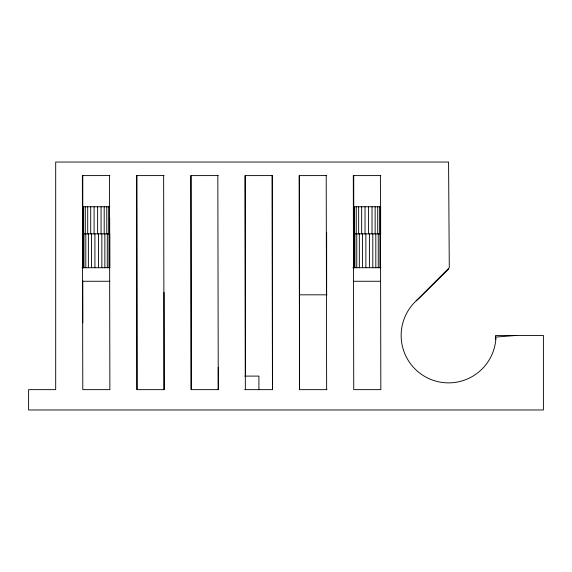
<?xml version="1.0" encoding="UTF-8"?>
<svg xmlns="http://www.w3.org/2000/svg" width="572" height="572" viewBox="0 0 572 572"><rect width="100%" height="100%" fill="white"/><g stroke="black" fill="none" stroke-linecap="round" stroke-linejoin="round"><path stroke-width="0.86" d="M416.187 300.822L449.285 267.717L448.57 162.048L55.691 162.048L55.691 389.646L28.6 389.646L28.6 409.967L543.4 409.967L543.4 335.457L495.581 335.457L495.645 339.368M448.57 269.112L419.133 298.284A47.419 47.419 0 0 0 427.205 377.792A47.419 47.419 0 0 0 495.96 337.051L516.309 335.457M109.881 175.583L82.354 175.611L82.79 389.646L109.881 389.646L109.452 175.611M164.071 175.583L136.544 175.611L136.98 389.646L164.071 389.646L164.071 292.428M218.261 175.59L190.733 175.611L191.17 389.646L218.261 389.646L218.261 367.346M326.641 175.59L299.113 175.611L299.549 389.646L326.934 389.646M380.83 175.597L353.303 175.611L353.739 389.646L380.83 389.646L380.401 175.611M82.854 206.757L109.824 206.757M380.773 206.757L353.796 206.757L353.796 267.717M82.854 233.855L109.824 233.855L109.824 267.717L81.968 267.717M353.796 233.855L380.773 233.855M352.917 267.717L380.809 267.717M82.79 281.267L109.881 281.267M353.739 281.267L380.373 281.267M299.549 294.816L326.934 294.816M244.766 376.097L258.909 376.097L258.909 389.646M244.766 389.646L272.451 389.646L272.451 175.59L244.923 175.611L245.359 389.646M326.212 175.611L326.641 389.646M272.022 175.611L272.451 389.646M217.832 175.611L218.261 389.646M163.642 175.611L164.071 389.646M380.645 206.757L380.645 233.855M379.93 233.855L379.93 267.717M379.608 206.757L379.608 233.855M378.249 233.855L378.249 267.717M377.734 206.757L377.734 233.855M375.811 233.855L375.811 267.717M375.146 206.757L375.146 233.855M372.801 233.855L372.801 267.717M372.022 206.757L372.022 233.855M369.405 233.855L369.405 267.717M368.575 206.757L368.575 233.855M365.873 233.855L365.873 267.717M365.036 206.757L365.036 233.855M362.433 233.855L362.433 267.717M361.654 206.757L361.654 233.855M359.323 233.855L359.323 267.717M358.658 206.757L358.658 233.855M356.756 233.855L356.756 267.717M356.249 206.757L356.249 233.855M354.912 233.855L354.912 267.717M354.59 206.757L354.59 233.855M353.968 206.757L353.904 267.717M353.739 175.597L353.739 268.347M326.641 232.675L326.641 295.109M299.549 175.59L299.549 389.646M245.359 175.59L245.359 376.269M191.17 175.59L191.17 389.646M136.98 175.583L136.98 389.646M109.695 218.118L109.695 233.855M108.987 233.855L108.987 267.717M108.659 206.757L108.659 233.855M107.3 233.855L107.3 267.717M106.785 206.757L106.785 233.855M104.862 233.855L104.862 267.717M104.197 206.757L104.197 233.855M101.852 233.855L101.852 267.717M101.072 206.757L101.072 233.855M98.463 233.855L98.463 267.717M97.626 206.757L97.626 233.855M94.923 233.855L94.923 267.717M94.094 206.757L94.094 233.855M91.484 233.855L91.484 267.717M90.712 206.757L90.712 233.855M88.374 233.855L88.374 267.717M87.709 206.757L87.709 233.855M85.814 233.855L85.814 267.717M85.299 206.757L85.299 233.855M83.962 233.855L83.962 267.717M83.641 206.757L83.641 233.855M83.019 206.757L83.019 267.717M82.976 206.757L82.954 267.717M82.79 175.583L82.79 268.339M82.79 280.831L82.79 322.751"/></g></svg>
